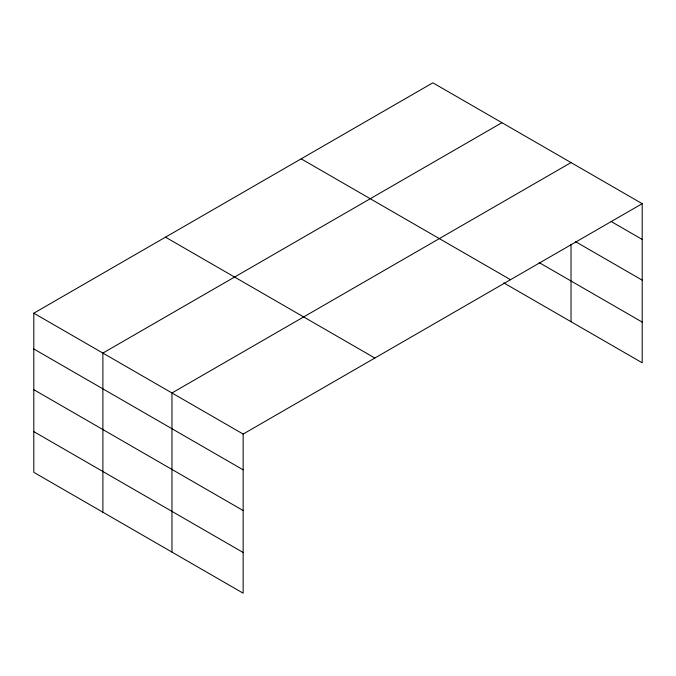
<?xml version="1.0" encoding="UTF-8"?>
<svg xmlns="http://www.w3.org/2000/svg" width="676" height="676" viewBox="0 0 676 676"><rect width="100%" height="100%" fill="white"/><g stroke="black" fill="none" stroke-linecap="round" stroke-linejoin="round"><path stroke-width="1.01" d="M642.2 203.67L432.851 82.81L33.8 313.199L33.8 472.33L243.149 593.19L243.149 434.068L642.2 203.67L642.2 362.801L503.755 282.872M501.938 122.694L102.887 353.083L102.887 512.214M571.026 162.578L171.966 392.967L171.966 552.098M611.172 221.525L642.2 239.439M575.589 241.687L642.2 280.151M539.203 262.626L642.2 322.089M301.166 158.835L510.515 279.703M165.485 237.166L374.834 358.035M33.8 313.199L243.149 434.068M33.8 348.968L243.149 469.828M33.8 389.672L243.149 510.541M33.8 431.618L243.149 552.486M571.026 244.298L571.026 321.708"/></g></svg>
